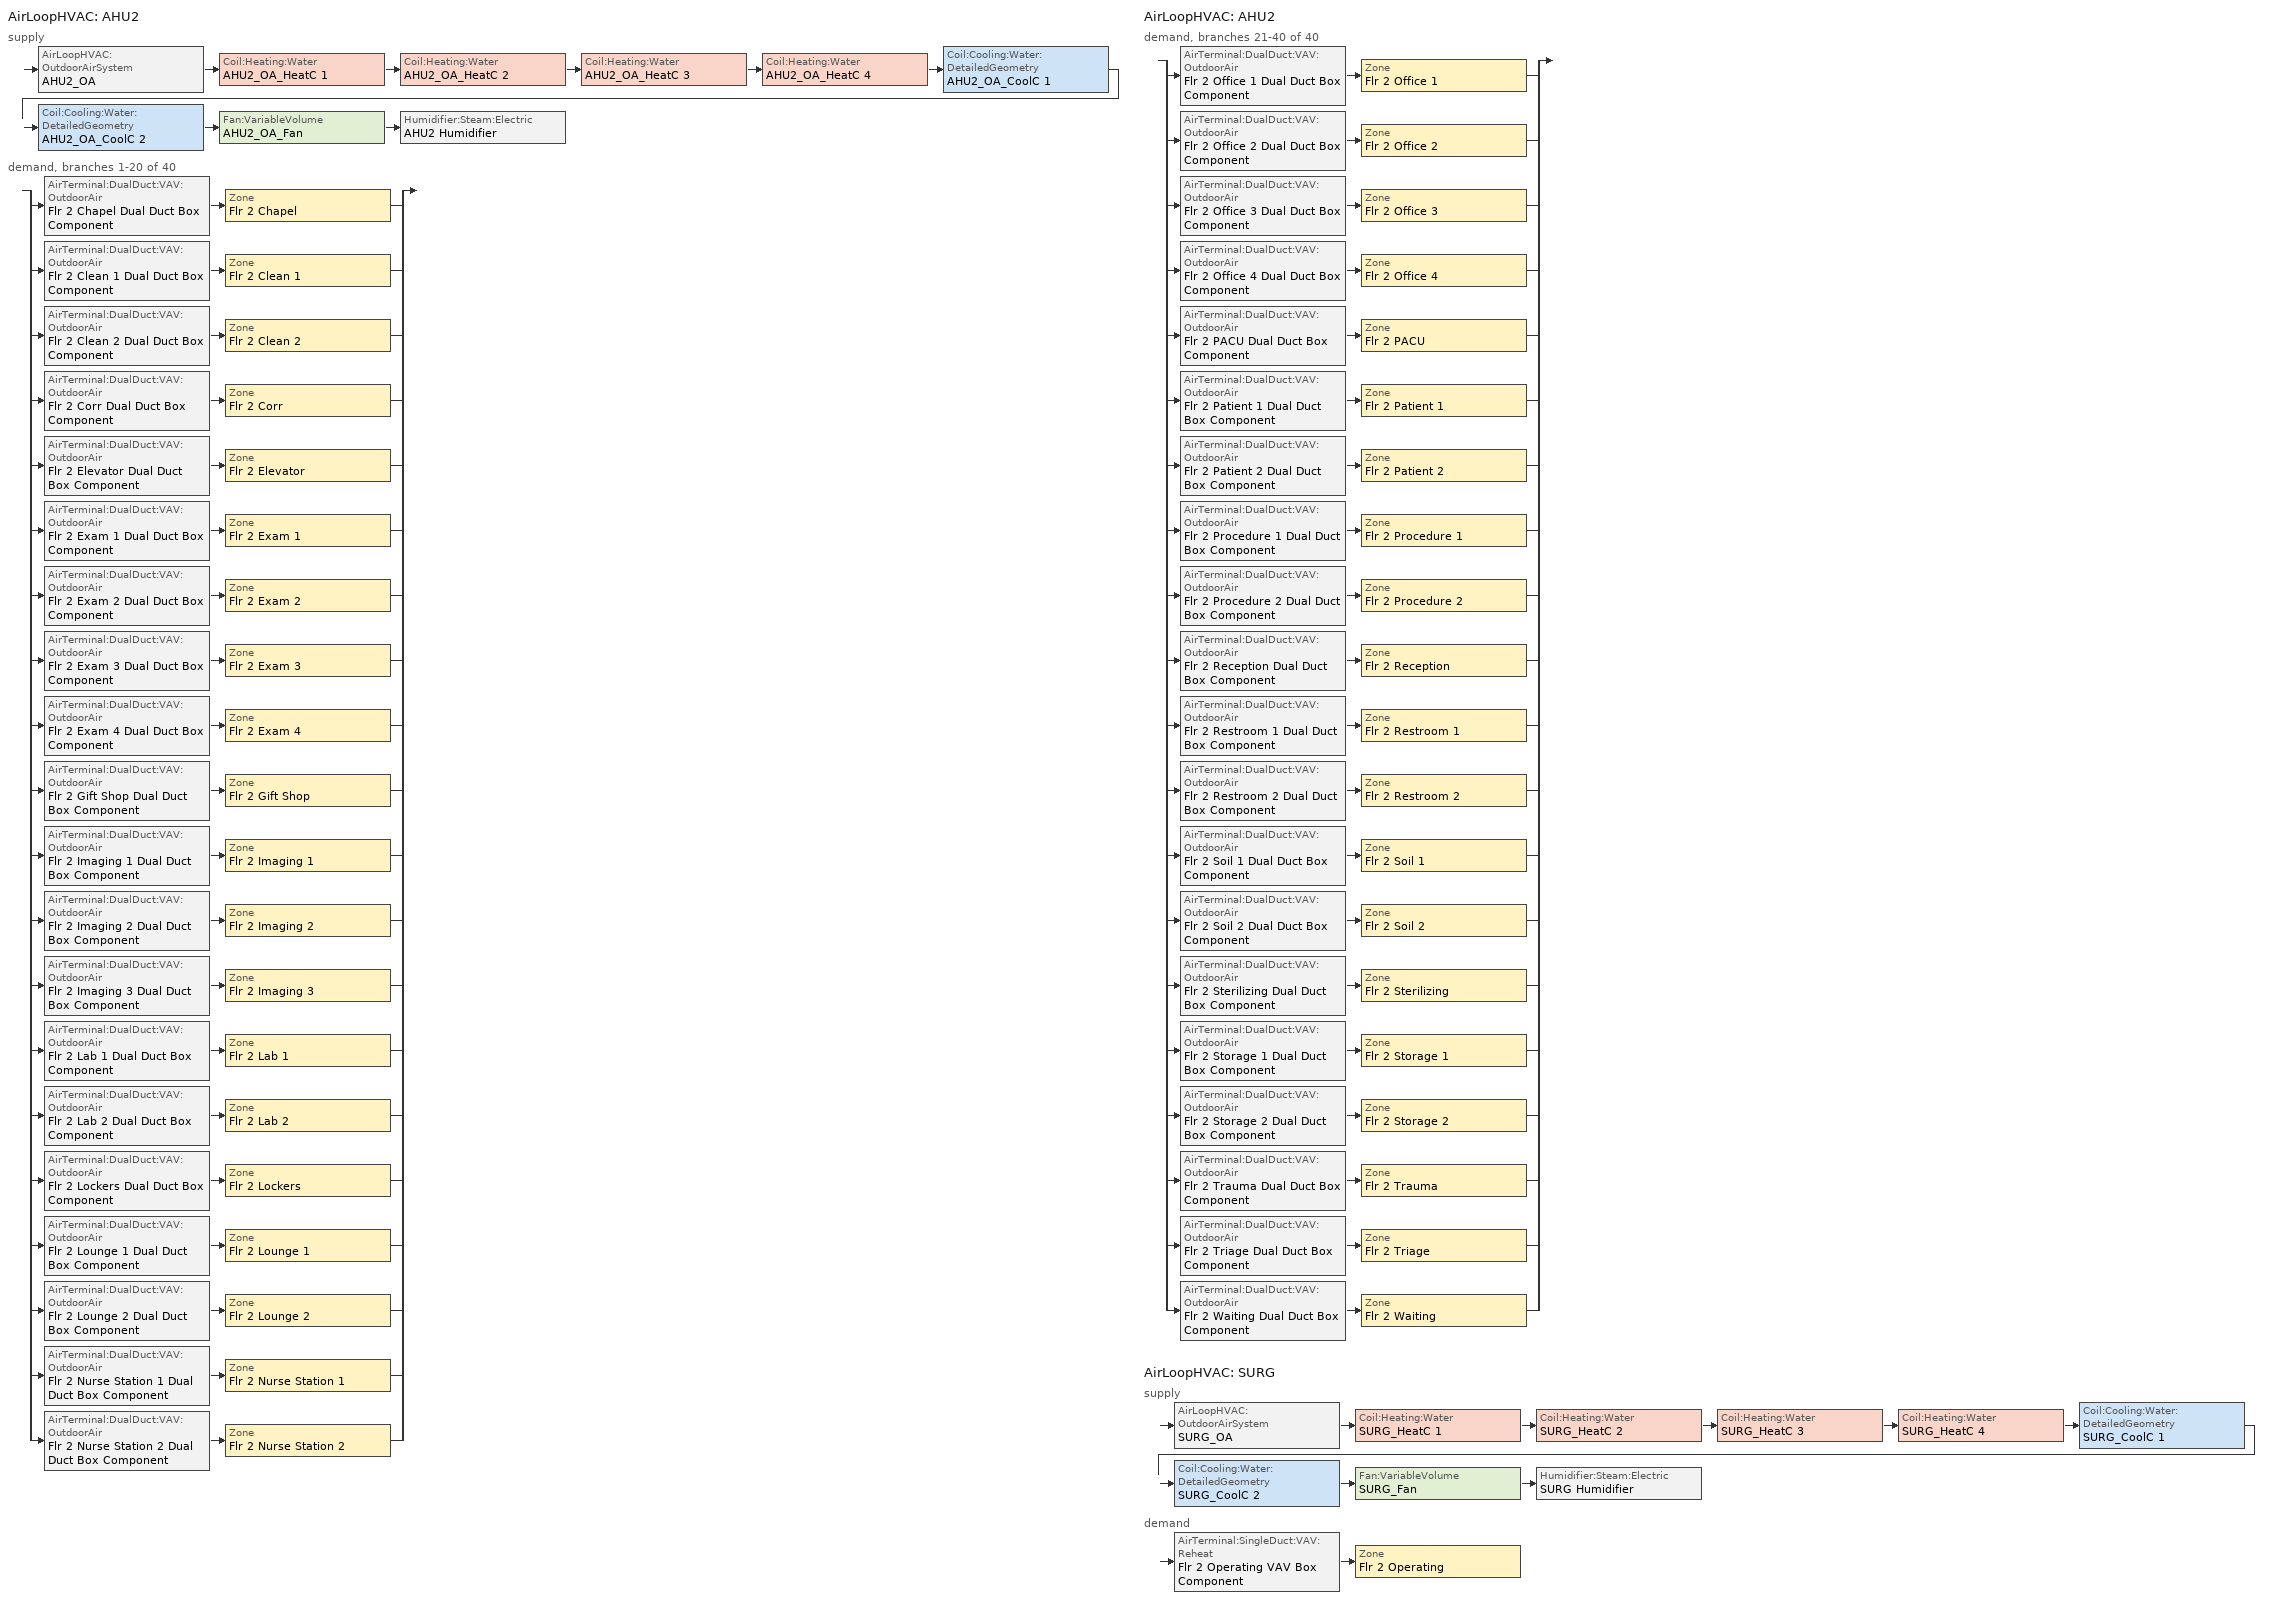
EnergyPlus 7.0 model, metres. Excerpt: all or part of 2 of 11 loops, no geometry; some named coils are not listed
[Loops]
AirLoopHVAC 'AHU2'
 supply: AirLoopHVAC:OutdoorAirSystem 'AHU2_OA' > Coil:Heating:Water 'AHU2_OA_HeatC 1' > Coil:Heating:Water 'AHU2_OA_HeatC 2' > Coil:Heating:Water 'AHU2_OA_HeatC 3' > Coil:Heating:Water 'AHU2_OA_HeatC 4' > Coil:Cooling:Water:DetailedGeometry 'AHU2_OA_CoolC 1' > Coil:Cooling:Water:DetailedGeometry 'AHU2_OA_CoolC 2' > Fan:VariableVolume 'AHU2_OA_Fan' > Humidifier:Steam:Electric 'AHU2 Humidifier'
 demand, branches 1-20 of 40: split
  | AirTerminal:DualDuct:VAV:OutdoorAir 'Flr 2 Chapel Dual Duct Box Component' > Zone 'Flr 2 Chapel'
  | AirTerminal:DualDuct:VAV:OutdoorAir 'Flr 2 Clean 1 Dual Duct Box Component' > Zone 'Flr 2 Clean 1'
  | AirTerminal:DualDuct:VAV:OutdoorAir 'Flr 2 Clean 2 Dual Duct Box Component' > Zone 'Flr 2 Clean 2'
  | AirTerminal:DualDuct:VAV:OutdoorAir 'Flr 2 Corr Dual Duct Box Component' > Zone 'Flr 2 Corr'
  | AirTerminal:DualDuct:VAV:OutdoorAir 'Flr 2 Elevator Dual Duct Box Component' > Zone 'Flr 2 Elevator'
  | AirTerminal:DualDuct:VAV:OutdoorAir 'Flr 2 Exam 1 Dual Duct Box Component' > Zone 'Flr 2 Exam 1'
  | AirTerminal:DualDuct:VAV:OutdoorAir 'Flr 2 Exam 2 Dual Duct Box Component' > Zone 'Flr 2 Exam 2'
  | AirTerminal:DualDuct:VAV:OutdoorAir 'Flr 2 Exam 3 Dual Duct Box Component' > Zone 'Flr 2 Exam 3'
  | AirTerminal:DualDuct:VAV:OutdoorAir 'Flr 2 Exam 4 Dual Duct Box Component' > Zone 'Flr 2 Exam 4'
  | AirTerminal:DualDuct:VAV:OutdoorAir 'Flr 2 Gift Shop Dual Duct Box Component' > Zone 'Flr 2 Gift Shop'
  | AirTerminal:DualDuct:VAV:OutdoorAir 'Flr 2 Imaging 1 Dual Duct Box Component' > Zone 'Flr 2 Imaging 1'
  | AirTerminal:DualDuct:VAV:OutdoorAir 'Flr 2 Imaging 2 Dual Duct Box Component' > Zone 'Flr 2 Imaging 2'
  | AirTerminal:DualDuct:VAV:OutdoorAir 'Flr 2 Imaging 3 Dual Duct Box Component' > Zone 'Flr 2 Imaging 3'
  | AirTerminal:DualDuct:VAV:OutdoorAir 'Flr 2 Lab 1 Dual Duct Box Component' > Zone 'Flr 2 Lab 1'
  | AirTerminal:DualDuct:VAV:OutdoorAir 'Flr 2 Lab 2 Dual Duct Box Component' > Zone 'Flr 2 Lab 2'
  | AirTerminal:DualDuct:VAV:OutdoorAir 'Flr 2 Lockers Dual Duct Box Component' > Zone 'Flr 2 Lockers'
  | AirTerminal:DualDuct:VAV:OutdoorAir 'Flr 2 Lounge 1 Dual Duct Box Component' > Zone 'Flr 2 Lounge 1'
  | AirTerminal:DualDuct:VAV:OutdoorAir 'Flr 2 Lounge 2 Dual Duct Box Component' > Zone 'Flr 2 Lounge 2'
  | AirTerminal:DualDuct:VAV:OutdoorAir 'Flr 2 Nurse Station 1 Dual Duct Box Component' > Zone 'Flr 2 Nurse Station 1'
  | AirTerminal:DualDuct:VAV:OutdoorAir 'Flr 2 Nurse Station 2 Dual Duct Box Component' > Zone 'Flr 2 Nurse Station 2'
AirLoopHVAC 'AHU2'
 demand, branches 21-40 of 40: split
  | AirTerminal:DualDuct:VAV:OutdoorAir 'Flr 2 Office 1 Dual Duct Box Component' > Zone 'Flr 2 Office 1'
  | AirTerminal:DualDuct:VAV:OutdoorAir 'Flr 2 Office 2 Dual Duct Box Component' > Zone 'Flr 2 Office 2'
  | AirTerminal:DualDuct:VAV:OutdoorAir 'Flr 2 Office 3 Dual Duct Box Component' > Zone 'Flr 2 Office 3'
  | AirTerminal:DualDuct:VAV:OutdoorAir 'Flr 2 Office 4 Dual Duct Box Component' > Zone 'Flr 2 Office 4'
  | AirTerminal:DualDuct:VAV:OutdoorAir 'Flr 2 PACU Dual Duct Box Component' > Zone 'Flr 2 PACU'
  | AirTerminal:DualDuct:VAV:OutdoorAir 'Flr 2 Patient 1 Dual Duct Box Component' > Zone 'Flr 2 Patient 1'
  | AirTerminal:DualDuct:VAV:OutdoorAir 'Flr 2 Patient 2 Dual Duct Box Component' > Zone 'Flr 2 Patient 2'
  | AirTerminal:DualDuct:VAV:OutdoorAir 'Flr 2 Procedure 1 Dual Duct Box Component' > Zone 'Flr 2 Procedure 1'
  | AirTerminal:DualDuct:VAV:OutdoorAir 'Flr 2 Procedure 2 Dual Duct Box Component' > Zone 'Flr 2 Procedure 2'
  | AirTerminal:DualDuct:VAV:OutdoorAir 'Flr 2 Reception Dual Duct Box Component' > Zone 'Flr 2 Reception'
  | AirTerminal:DualDuct:VAV:OutdoorAir 'Flr 2 Restroom 1 Dual Duct Box Component' > Zone 'Flr 2 Restroom 1'
  | AirTerminal:DualDuct:VAV:OutdoorAir 'Flr 2 Restroom 2 Dual Duct Box Component' > Zone 'Flr 2 Restroom 2'
  | AirTerminal:DualDuct:VAV:OutdoorAir 'Flr 2 Soil 1 Dual Duct Box Component' > Zone 'Flr 2 Soil 1'
  | AirTerminal:DualDuct:VAV:OutdoorAir 'Flr 2 Soil 2 Dual Duct Box Component' > Zone 'Flr 2 Soil 2'
  | AirTerminal:DualDuct:VAV:OutdoorAir 'Flr 2 Sterilizing Dual Duct Box Component' > Zone 'Flr 2 Sterilizing'
  | AirTerminal:DualDuct:VAV:OutdoorAir 'Flr 2 Storage 1 Dual Duct Box Component' > Zone 'Flr 2 Storage 1'
  | AirTerminal:DualDuct:VAV:OutdoorAir 'Flr 2 Storage 2 Dual Duct Box Component' > Zone 'Flr 2 Storage 2'
  | AirTerminal:DualDuct:VAV:OutdoorAir 'Flr 2 Trauma Dual Duct Box Component' > Zone 'Flr 2 Trauma'
  | AirTerminal:DualDuct:VAV:OutdoorAir 'Flr 2 Triage Dual Duct Box Component' > Zone 'Flr 2 Triage'
  | AirTerminal:DualDuct:VAV:OutdoorAir 'Flr 2 Waiting Dual Duct Box Component' > Zone 'Flr 2 Waiting'
AirLoopHVAC 'SURG'
 supply: AirLoopHVAC:OutdoorAirSystem 'SURG_OA' > Coil:Heating:Water 'SURG_HeatC 1' > Coil:Heating:Water 'SURG_HeatC 2' > Coil:Heating:Water 'SURG_HeatC 3' > Coil:Heating:Water 'SURG_HeatC 4' > Coil:Cooling:Water:DetailedGeometry 'SURG_CoolC 1' > Coil:Cooling:Water:DetailedGeometry 'SURG_CoolC 2' > Fan:VariableVolume 'SURG_Fan' > Humidifier:Steam:Electric 'SURG Humidifier'
 demand: AirTerminal:SingleDuct:VAV:Reheat 'Flr 2 Operating VAV Box Component' > Zone 'Flr 2 Operating'
[Sizing:Zone] Zone Cooling Design Supply Air Temperature {C}=14; Zone Heating Design Supply Air Temperature {C}=40; Zone Cooling Design Supply Air Humidity Ratio {kg-H20/kg-air}=0.0085; Zone Heating Design Supply Air Humidity Ratio {kg-H20/kg-air}=0.008; Cooling Minimum Air Flow Fraction=0; Heating Design Air Flow Method {Flow/Zone | DesignDay}=DesignDay; Heating Design Air Flow Rate=0; Design Zone Air Distribution Effectiveness in Cooling Mode=1; Design Zone Air Distribution Effectiveness in Heating Mode=1
Name | Design Specification Outdoor Air Object | Cooling Design Air Flow Method {Flow/Zone | DesignDay | DesignDayWithLimit} | Cooling Minimum Air Flow
Flr 2 Chapel | Flr 2 Chapel OA Design Spec | DesignDay
Flr 2 Clean 1 | Flr 2 Clean 1 OA Design Spec | DesignDayWithLimit | 0.132591
Flr 2 Clean 2 | Flr 2 Clean 2 OA Design Spec | DesignDayWithLimit | 0.0878452
Flr 2 Corr | Flr 2 Corr OA Design Spec | DesignDayWithLimit | 0.670795
Flr 2 Elevator | Flr 2 Elevator OA Design Spec | DesignDay
Flr 2 Exam 1 | Flr 2 Exam 1 OA Design Spec | DesignDayWithLimit | 1.81369
Flr 2 Exam 2 | Flr 2 Exam 2 OA Design Spec | DesignDayWithLimit | 0.582973
Flr 2 Exam 3 | Flr 2 Exam 3 OA Design Spec | DesignDayWithLimit | 1.74892
Flr 2 Exam 4 | Flr 2 Exam 4 OA Design Spec | DesignDayWithLimit | 1.72733
Flr 2 Gift Shop | Flr 2 Gift Shop OA Design Spec | DesignDay
Flr 2 Imaging 1 | Flr 2 Imaging 1 OA Design Spec | DesignDayWithLimit | 0.997532
Flr 2 Imaging 2 | Flr 2 Imaging 2 OA Design Spec | DesignDayWithLimit | 1.46823
Flr 2 Imaging 3 | Flr 2 Imaging 3 OA Design Spec | DesignDayWithLimit | 1.72733
Flr 2 Lab 1 | Flr 2 Lab 1 OA Design Spec | DesignDayWithLimit | 0.984577
Flr 2 Lab 2 | Flr 2 Lab 2 OA Design Spec | DesignDayWithLimit | 1.46823
Flr 2 Lockers | Flr 2 Lockers OA Design Spec | DesignDayWithLimit | 0.412954
Flr 2 Lounge 1 | Flr 2 Lounge 1 OA Design Spec | DesignDay
Flr 2 Lounge 2 | Flr 2 Lounge 2 OA Design Spec | DesignDay
Flr 2 Nurse Station 1 | Flr 2 Nurse Station 1 OA Design Spec | DesignDay
Flr 2 Nurse Station 2 | Flr 2 Nurse Station 2 OA Design Spec | DesignDay
Flr 2 Office 1 | Flr 2 Office 1 OA Design Spec | DesignDay
Flr 2 Office 2 | Flr 2 Office 2 OA Design Spec | DesignDay
Flr 2 Office 3 | Flr 2 Office 3 OA Design Spec | DesignDay
Flr 2 Office 4 | Flr 2 Office 4 OA Design Spec | DesignDay
Flr 2 Operating | Flr 2 Operating OA Design Spec | DesignDayWithLimit | 30.3242
Flr 2 PACU | Flr 2 PACU OA Design Spec | DesignDayWithLimit | 1.27426
Flr 2 Patient 1 | Flr 2 Patient 1 OA Design Spec | DesignDayWithLimit | 0.536132
Flr 2 Patient 2 | Flr 2 Patient 2 OA Design Spec | DesignDayWithLimit | 0.441428
Flr 2 Procedure 1 | Flr 2 Procedure 1 OA Design Spec | DesignDayWithLimit | 2.37862
Flr 2 Procedure 2 | Flr 2 Procedure 2 OA Design Spec | DesignDayWithLimit | 1.2837
Flr 2 Reception | Flr 2 Reception OA Design Spec | DesignDay
Flr 2 Restroom 1 | Flr 2 Restroom 1 OA Design Spec | DesignDayWithLimit | 0.427899
Flr 2 Restroom 2 | Flr 2 Restroom 2 OA Design Spec | DesignDayWithLimit | 0.601733
Flr 2 Soil 1 | Flr 2 Soil 1 OA Design Spec | DesignDayWithLimit | 0.360542
Flr 2 Soil 2 | Flr 2 Soil 2 OA Design Spec | DesignDayWithLimit | 0.238868
Flr 2 Sterilizing | Flr 2 Sterilizing OA Design Spec | DesignDayWithLimit | 0.992726
Flr 2 Storage 1 | Flr 2 Storage 1 OA Design Spec | DesignDay
Flr 2 Storage 2 | Flr 2 Storage 2 OA Design Spec | DesignDay
Flr 2 Trauma | Flr 2 Trauma OA Design Spec | DesignDayWithLimit | 4.22865
Flr 2 Triage | Flr 2 Triage OA Design Spec | DesignDayWithLimit | 0.688257
Flr 2 Waiting | Flr 2 Waiting OA Design Spec | DesignDay
[DesignSpecification:OutdoorAir] Outdoor Air Flow Air Changes per Hour {1/hr}=0
Name | Outdoor Air Method | Outdoor Air Flow Per Person {m3/s-person} | Outdoor Air Flow Per Zone Floor Area {m3/s-m2} | Outdoor Air Flow Per Zone {m3/s} | Outdoor Air Flow per Person {m3/s-person} | Outdoor Air Flow per Zone Floor Area {m3/s-m2} | Outdoor Air Flow per Zone {m3/s} | Outdoor Air Flow Rate Fraction Schedule
Flr 2 Chapel OA Design Spec; Flr 2 Clean 1 OA Design Spec; Flr 2 Clean 2 OA Design Spec; Flr 2 Elevator OA Design Spec; Flr 2 Exam 1 OA Design Spec; Flr 2 Exam 2 OA Design Spec; Flr 2 Exam 3 OA Design Spec; Flr 2 Exam 4 OA Design Spec; Flr 2 Gift Shop OA Design Spec; Flr 2 Imaging 1 OA Design Spec; Flr 2 Imaging 2 OA Design Spec; Flr 2 Imaging 3 OA Design Spec; Flr 2 Lab 1 OA Design Spec; Flr 2 Lab 2 OA Design Spec; Flr 2 Lounge 1 OA Design Spec; Flr 2 Lounge 2 OA Design Spec; Flr 2 Nurse Station 1 OA Design Spec; Flr 2 Nurse Station 2 OA Design Spec; Flr 2 Office 1 OA Design Spec; Flr 2 Office 2 OA Design Spec; Flr 2 Office 3 OA Design Spec; Flr 2 Office 4 OA Design Spec; Flr 2 Reception OA Design Spec; Flr 2 Soil 1 OA Design Spec; Flr 2 Soil 2 OA Design Spec; Flr 2 Waiting OA Design Spec | Sum | 0.00236 | 0.000305 | 0
Flr 2 Chapel Dual Duct Box OA Design Spec; Flr 2 Clean 1 Dual Duct Box OA Design Spec; Flr 2 Clean 2 Dual Duct Box OA Design Spec; Flr 2 Elevator Dual Duct Box OA Design Spec; Flr 2 Exam 1 Dual Duct Box OA Design Spec; Flr 2 Exam 2 Dual Duct Box OA Design Spec; Flr 2 Exam 3 Dual Duct Box OA Design Spec; Flr 2 Exam 4 Dual Duct Box OA Design Spec; Flr 2 Gift Shop Dual Duct Box OA Design Spec; Flr 2 Imaging 1 Dual Duct Box OA Design Spec; Flr 2 Imaging 2 Dual Duct Box OA Design Spec; Flr 2 Imaging 3 Dual Duct Box OA Design Spec; Flr 2 Lab 1 Dual Duct Box OA Design Spec; Flr 2 Lab 2 Dual Duct Box OA Design Spec; Flr 2 Lounge 1 Dual Duct Box OA Design Spec; Flr 2 Lounge 2 Dual Duct Box OA Design Spec; Flr 2 Nurse Station 1 Dual Duct Box OA Design Spec; Flr 2 Nurse Station 2 Dual Duct Box OA Design Spec; Flr 2 Office 1 Dual Duct Box OA Design Spec; Flr 2 Office 2 Dual Duct Box OA Design Spec; Flr 2 Office 3 Dual Duct Box OA Design Spec; Flr 2 Office 4 Dual Duct Box OA Design Spec; Flr 2 Reception Dual Duct Box OA Design Spec; Flr 2 Soil 1 Dual Duct Box OA Design Spec; Flr 2 Soil 2 Dual Duct Box OA Design Spec; Flr 2 Waiting Dual Duct Box OA Design Spec | Sum |  |  |  | 0.00236 | 0.000305 | 0 | MinOA_Sched
Flr 2 Corr OA Design Spec | Flow/Zone | 0 | 0 | 0.147344
Flr 2 Corr Dual Duct Box OA Design Spec | Flow/Zone |  |  |  | 0 | 0 | 0.147344 | MinOA_Sched
Flr 2 Lockers OA Design Spec | Flow/Zone | 0 | 0 | 0.17698
Flr 2 Lockers Dual Duct Box OA Design Spec | Flow/Zone |  |  |  | 0 | 0 | 0.17698 | MinOA_Sched
Flr 2 Operating OA Design Spec | Flow/Zone | 0 | 0 | 5.45836
Flr 2 PACU OA Design Spec | Flow/Zone | 0 | 0 | 0.573416
Flr 2 PACU Dual Duct Box OA Design Spec | Flow/Zone |  |  |  | 0 | 0 | 0.573416 | MinOA_Sched
Flr 2 Patient 1 OA Design Spec | Flow/Zone | 0 | 0 | 0.482519
Flr 2 Patient 1 Dual Duct Box OA Design Spec | Flow/Zone |  |  |  | 0 | 0 | 0.482519 | MinOA_Sched
Flr 2 Patient 2 OA Design Spec | Flow/Zone | 0 | 0 | 0.397285
Flr 2 Patient 2 Dual Duct Box OA Design Spec | Flow/Zone |  |  |  | 0 | 0 | 0.397285 | MinOA_Sched
Flr 2 Procedure 1 OA Design Spec | Flow/Zone | 0 | 0 | 0.535188
Flr 2 Procedure 1 Dual Duct Box OA Design Spec | Flow/Zone |  |  |  | 0 | 0 | 0.535188 | MinOA_Sched
Flr 2 Procedure 2 OA Design Spec | Flow/Zone | 0 | 0 | 0.288832
Flr 2 Procedure 2 Dual Duct Box OA Design Spec | Flow/Zone |  |  |  | 0 | 0 | 0.288832 | MinOA_Sched
Flr 2 Restroom 1 OA Design Spec | Flow/Zone | 0 | 0 | 0.0755116
Flr 2 Restroom 1 Dual Duct Box OA Design Spec | Flow/Zone |  |  |  | 0 | 0 | 0.0755116 | MinOA_Sched
Flr 2 Restroom 2 OA Design Spec | Flow/Zone | 0 | 0 | 0.106188
Flr 2 Restroom 2 Dual Duct Box OA Design Spec | Flow/Zone |  |  |  | 0 | 0 | 0.106188 | MinOA_Sched
Flr 2 Sterilizing OA Design Spec | Flow/Zone | 0 | 0 | 0.0770724
Flr 2 Sterilizing Dual Duct Box OA Design Spec | Flow/Zone |  |  |  | 0 | 0 | 0.0770724 | MinOA_Sched
Flr 2 Storage 1 OA Design Spec | Flow/Zone | 0 | 0 | 0.0850063
Flr 2 Storage 1 Dual Duct Box OA Design Spec | Flow/Zone |  |  |  | 0 | 0 | 0.0850063 | MinOA_Sched
Flr 2 Storage 2 OA Design Spec | Flow/Zone | 0 | 0 | 0.0362693
Flr 2 Storage 2 Dual Duct Box OA Design Spec | Flow/Zone |  |  |  | 0 | 0 | 0.0362693 | MinOA_Sched
Flr 2 Trauma OA Design Spec | Flow/Zone | 0 | 0 | 0.951446
Flr 2 Trauma Dual Duct Box OA Design Spec | Flow/Zone |  |  |  | 0 | 0 | 0.951446 | MinOA_Sched
Flr 2 Triage OA Design Spec | Flow/Zone | 0 | 0 | 0.123886
Flr 2 Triage Dual Duct Box OA Design Spec | Flow/Zone |  |  |  | 0 | 0 | 0.123886 | MinOA_Sched
[ZoneControl:Thermostat] Control Type Schedule=Dual Zone Control Type Sched
Name | Zone | Control 1
Flr 2 Chapel Thermostat | Flr 2 Chapel | Flr 2 Chapel DualSPSched
Flr 2 Clean 1 Thermostat | Flr 2 Clean 1 | Flr 2 Clean 1 DualSPSched
Flr 2 Clean 2 Thermostat | Flr 2 Clean 2 | Flr 2 Clean 2 DualSPSched
Flr 2 Corr Thermostat | Flr 2 Corr | Flr 2 Corr DualSPSched
Flr 2 Elevator Thermostat | Flr 2 Elevator | Flr 2 Elevator DualSPSched
Flr 2 Exam 1 Thermostat | Flr 2 Exam 1 | Flr 2 Exam 1 DualSPSched
Flr 2 Exam 2 Thermostat | Flr 2 Exam 2 | Flr 2 Exam 2 DualSPSched
Flr 2 Exam 3 Thermostat | Flr 2 Exam 3 | Flr 2 Exam 3 DualSPSched
Flr 2 Exam 4 Thermostat | Flr 2 Exam 4 | Flr 2 Exam 4 DualSPSched
Flr 2 Gift Shop Thermostat | Flr 2 Gift Shop | Flr 2 Gift Shop DualSPSched
Flr 2 Imaging 1 Thermostat | Flr 2 Imaging 1 | Flr 2 Imaging 1 DualSPSched
Flr 2 Imaging 2 Thermostat | Flr 2 Imaging 2 | Flr 2 Imaging 2 DualSPSched
Flr 2 Imaging 3 Thermostat | Flr 2 Imaging 3 | Flr 2 Imaging 3 DualSPSched
Flr 2 Lab 1 Thermostat | Flr 2 Lab 1 | Flr 2 Lab 1 DualSPSched
Flr 2 Lab 2 Thermostat | Flr 2 Lab 2 | Flr 2 Lab 2 DualSPSched
Flr 2 Lockers Thermostat | Flr 2 Lockers | Flr 2 Lockers DualSPSched
Flr 2 Lounge 1 Thermostat | Flr 2 Lounge 1 | Flr 2 Lounge 1 DualSPSched
Flr 2 Lounge 2 Thermostat | Flr 2 Lounge 2 | Flr 2 Lounge 2 DualSPSched
Flr 2 Nurse Station 1 Thermostat | Flr 2 Nurse Station 1 | Flr 2 Nurse Station 1 DualSPSched
Flr 2 Nurse Station 2 Thermostat | Flr 2 Nurse Station 2 | Flr 2 Nurse Station 2 DualSPSched
Flr 2 Office 1 Thermostat | Flr 2 Office 1 | Flr 2 Office 1 DualSPSched
Flr 2 Office 2 Thermostat | Flr 2 Office 2 | Flr 2 Office 2 DualSPSched
Flr 2 Office 3 Thermostat | Flr 2 Office 3 | Flr 2 Office 3 DualSPSched
Flr 2 Office 4 Thermostat | Flr 2 Office 4 | Flr 2 Office 4 DualSPSched
Flr 2 Operating Thermostat | Flr 2 Operating | Flr 2 Operating DualSPSched
Flr 2 PACU Thermostat | Flr 2 PACU | Flr 2 PACU DualSPSched
Flr 2 Patient 1 Thermostat | Flr 2 Patient 1 | Flr 2 Patient 1 DualSPSched
Flr 2 Patient 2 Thermostat | Flr 2 Patient 2 | Flr 2 Patient 2 DualSPSched
Flr 2 Procedure 1 Thermostat | Flr 2 Procedure 1 | Flr 2 Procedure 1 DualSPSched
Flr 2 Procedure 2 Thermostat | Flr 2 Procedure 2 | Flr 2 Procedure 2 DualSPSched
Flr 2 Reception Thermostat | Flr 2 Reception | Flr 2 Reception DualSPSched
Flr 2 Restroom 1 Thermostat | Flr 2 Restroom 1 | Flr 2 Restroom 1 DualSPSched
Flr 2 Restroom 2 Thermostat | Flr 2 Restroom 2 | Flr 2 Restroom 2 DualSPSched
Flr 2 Soil 1 Thermostat | Flr 2 Soil 1 | Flr 2 Soil 1 DualSPSched
Flr 2 Soil 2 Thermostat | Flr 2 Soil 2 | Flr 2 Soil 2 DualSPSched
Flr 2 Sterilizing Thermostat | Flr 2 Sterilizing | Flr 2 Sterilizing DualSPSched
Flr 2 Storage 1 Thermostat | Flr 2 Storage 1 | Flr 2 Storage 1 DualSPSched
Flr 2 Storage 2 Thermostat | Flr 2 Storage 2 | Flr 2 Storage 2 DualSPSched
Flr 2 Trauma Thermostat | Flr 2 Trauma | Flr 2 Trauma DualSPSched
Flr 2 Triage Thermostat | Flr 2 Triage | Flr 2 Triage DualSPSched
Flr 2 Waiting Thermostat | Flr 2 Waiting | Flr 2 Waiting DualSPSched
[ThermostatSetpoint:DualSetpoint]
Name | Heating Setpoint Temperature Schedule | Cooling Setpoint Temperature Schedule
Flr 2 Chapel DualSPSched; Flr 2 Exam 1 DualSPSched; Flr 2 Exam 2 DualSPSched; Flr 2 Exam 3 DualSPSched; Flr 2 Exam 4 DualSPSched; Flr 2 Gift Shop DualSPSched; Flr 2 Office 1 DualSPSched; Flr 2 Office 2 DualSPSched; Flr 2 Office 3 DualSPSched; Flr 2 Office 4 DualSPSched; Flr 2 Procedure 1 DualSPSched; Flr 2 Procedure 2 DualSPSched; Flr 2 Storage 1 DualSPSched; Flr 2 Storage 2 DualSPSched | Heating_Tstat_Office | Cooling_Tstat_Office
Flr 2 Clean 1 DualSPSched; Flr 2 Clean 2 DualSPSched; Flr 2 Corr DualSPSched; Flr 2 Elevator DualSPSched; Flr 2 Imaging 1 DualSPSched; Flr 2 Imaging 2 DualSPSched; Flr 2 Imaging 3 DualSPSched; Flr 2 Lab 1 DualSPSched; Flr 2 Lab 2 DualSPSched; Flr 2 Lockers DualSPSched; Flr 2 Lounge 1 DualSPSched; Flr 2 Lounge 2 DualSPSched; Flr 2 Nurse Station 1 DualSPSched; Flr 2 Nurse Station 2 DualSPSched; Flr 2 PACU DualSPSched; Flr 2 Patient 1 DualSPSched; Flr 2 Patient 2 DualSPSched; Flr 2 Reception DualSPSched; Flr 2 Restroom 1 DualSPSched; Flr 2 Restroom 2 DualSPSched; Flr 2 Soil 1 DualSPSched; Flr 2 Soil 2 DualSPSched; Flr 2 Sterilizing DualSPSched; Flr 2 Trauma DualSPSched; Flr 2 Triage DualSPSched; Flr 2 Waiting DualSPSched | Heating_Tstat_24_7 | Cooling_Tstat_24_7
Flr 2 Operating DualSPSched | Heating_Tstat_OR | Cooling_Tstat_OR
[Zone equipment]
Flr 2 Chapel: Flr 2 Chapel Dual Duct Box Component, Flr 2 Chapel Heat Pump
Flr 2 Clean 1: Flr 2 Clean 1 Dual Duct Box Component, Flr 2 Clean 1 Heat Pump
Flr 2 Clean 2: Flr 2 Clean 2 Dual Duct Box Component, Flr 2 Clean 2 Heat Pump
Flr 2 Corr: Flr 2 Corr Dual Duct Box Component, Flr 2 Corr Heat Pump
Flr 2 Elevator: Flr 2 Elevator Dual Duct Box Component, Flr 2 Elevator Heat Pump
Flr 2 Exam 1: Flr 2 Exam 1 Dual Duct Box Component, Flr 2 Exam 1 Heat Pump
Flr 2 Exam 2: Flr 2 Exam 2 Dual Duct Box Component, Flr 2 Exam 2 Heat Pump
Flr 2 Exam 3: Flr 2 Exam 3 Dual Duct Box Component, Flr 2 Exam 3 Heat Pump
Flr 2 Exam 4: Flr 2 Exam 4 Dual Duct Box Component, Flr 2 Exam 4 Heat Pump
Flr 2 Gift Shop: Flr 2 Gift Shop Dual Duct Box Component, Flr 2 Gift Shop Heat Pump
Flr 2 Imaging 1: Flr 2 Imaging 1 Dual Duct Box Component, Flr 2 Imaging 1 Heat Pump
Flr 2 Imaging 2: Flr 2 Imaging 2 Dual Duct Box Component, Flr 2 Imaging 2 Heat Pump
Flr 2 Imaging 3: Flr 2 Imaging 3 Dual Duct Box Component, Flr 2 Imaging 3 Heat Pump
Flr 2 Lab 1: Flr 2 Lab 1 Dual Duct Box Component, Flr 2 Lab 1 Heat Pump
Flr 2 Lab 2: Flr 2 Lab 2 Dual Duct Box Component, Flr 2 Lab 2 Heat Pump
Flr 2 Lockers: Flr 2 Lockers Dual Duct Box Component, Flr 2 Lockers Heat Pump, Flr 2 Lockers Exhaust Fan 1
Flr 2 Lounge 1: Flr 2 Lounge 1 Dual Duct Box Component, Flr 2 Lounge 1 Heat Pump
Flr 2 Lounge 2: Flr 2 Lounge 2 Dual Duct Box Component, Flr 2 Lounge 2 Heat Pump
Flr 2 Nurse Station 1: Flr 2 Nurse Station 1 Dual Duct Box Component, Flr 2 Nurse Station 1 Heat Pump
Flr 2 Nurse Station 2: Flr 2 Nurse Station 2 Dual Duct Box Component, Flr 2 Nurse Station 2 Heat Pump
Flr 2 Office 1: Flr 2 Office 1 Dual Duct Box Component, Flr 2 Office 1 Heat Pump
Flr 2 Office 2: Flr 2 Office 2 Dual Duct Box Component, Flr 2 Office 2 Heat Pump
Flr 2 Office 3: Flr 2 Office 3 Dual Duct Box Component, Flr 2 Office 3 Heat Pump
Flr 2 Office 4: Flr 2 Office 4 Dual Duct Box Component, Flr 2 Office 4 Heat Pump
Flr 2 Operating: Flr 2 Operating VAV Box Component
Flr 2 PACU: Flr 2 PACU Dual Duct Box Component, Flr 2 PACU Heat Pump
Flr 2 Patient 1: Flr 2 Patient 1 Dual Duct Box Component, Flr 2 Patient 1 Heat Pump
Flr 2 Patient 2: Flr 2 Patient 2 Dual Duct Box Component, Flr 2 Patient 2 Heat Pump
Flr 2 Procedure 1: Flr 2 Procedure 1 Dual Duct Box Component, Flr 2 Procedure 1 Heat Pump
Flr 2 Procedure 2: Flr 2 Procedure 2 Dual Duct Box Component, Flr 2 Procedure 2 Heat Pump
Flr 2 Reception: Flr 2 Reception Dual Duct Box Component, Flr 2 Reception Heat Pump
Flr 2 Restroom 1: Flr 2 Restroom 1 Dual Duct Box Component, Flr 2 Restroom 1 Heat Pump, Flr 2 Restroom 1 Exhaust Fan 1
Flr 2 Restroom 2: Flr 2 Restroom 2 Dual Duct Box Component, Flr 2 Restroom 2 Heat Pump, Flr 2 Restroom 2 Exhaust Fan 1
Flr 2 Soil 1: Flr 2 Soil 1 Dual Duct Box Component, Flr 2 Soil 1 Heat Pump, Flr 2 Soil 1 Exhaust Fan 1
Flr 2 Soil 2: Flr 2 Soil 2 Dual Duct Box Component, Flr 2 Soil 2 Heat Pump, Flr 2 Soil 2 Exhaust Fan 1
Flr 2 Sterilizing: Flr 2 Sterilizing Dual Duct Box Component, Flr 2 Sterilizing Heat Pump, Flr 2 Sterilizing Exhaust Fan 1
Flr 2 Storage 1: Flr 2 Storage 1 Dual Duct Box Component, Flr 2 Storage 1 Heat Pump
Flr 2 Storage 2: Flr 2 Storage 2 Dual Duct Box Component, Flr 2 Storage 2 Heat Pump
Flr 2 Trauma: Flr 2 Trauma Dual Duct Box Component, Flr 2 Trauma Heat Pump
Flr 2 Triage: Flr 2 Triage Dual Duct Box Component, Flr 2 Triage Heat Pump, Flr 2 Triage Exhaust Fan 1
Flr 2 Waiting: Flr 2 Waiting Dual Duct Box Component, Flr 2 Waiting Heat Pump
[AirTerminal:DualDuct:VAV:OutdoorAir] Availability Schedule=ALWAYS_ON; Maximum Damper Air Flow Rate {m3/s}=AUTOSIZE
Name | Design Specification Outdoor Air Object | Per Person Ventilation Rate Mode
Flr 2 Chapel Dual Duct Box Component | Flr 2 Chapel Dual Duct Box OA Design Spec | CurrentOccupancy
Flr 2 Clean 1 Dual Duct Box Component | Flr 2 Clean 1 Dual Duct Box OA Design Spec | CurrentOccupancy
Flr 2 Clean 2 Dual Duct Box Component | Flr 2 Clean 2 Dual Duct Box OA Design Spec | CurrentOccupancy
Flr 2 Corr Dual Duct Box Component | Flr 2 Corr Dual Duct Box OA Design Spec | DesignOccupancy
Flr 2 Elevator Dual Duct Box Component | Flr 2 Elevator Dual Duct Box OA Design Spec | CurrentOccupancy
Flr 2 Exam 1 Dual Duct Box Component | Flr 2 Exam 1 Dual Duct Box OA Design Spec | CurrentOccupancy
Flr 2 Exam 2 Dual Duct Box Component | Flr 2 Exam 2 Dual Duct Box OA Design Spec | CurrentOccupancy
Flr 2 Exam 3 Dual Duct Box Component | Flr 2 Exam 3 Dual Duct Box OA Design Spec | CurrentOccupancy
Flr 2 Exam 4 Dual Duct Box Component | Flr 2 Exam 4 Dual Duct Box OA Design Spec | CurrentOccupancy
Flr 2 Gift Shop Dual Duct Box Component | Flr 2 Gift Shop Dual Duct Box OA Design Spec | CurrentOccupancy
Flr 2 Imaging 1 Dual Duct Box Component | Flr 2 Imaging 1 Dual Duct Box OA Design Spec | CurrentOccupancy
Flr 2 Imaging 2 Dual Duct Box Component | Flr 2 Imaging 2 Dual Duct Box OA Design Spec | CurrentOccupancy
Flr 2 Imaging 3 Dual Duct Box Component | Flr 2 Imaging 3 Dual Duct Box OA Design Spec | CurrentOccupancy
Flr 2 Lab 1 Dual Duct Box Component | Flr 2 Lab 1 Dual Duct Box OA Design Spec | CurrentOccupancy
Flr 2 Lab 2 Dual Duct Box Component | Flr 2 Lab 2 Dual Duct Box OA Design Spec | CurrentOccupancy
Flr 2 Lockers Dual Duct Box Component | Flr 2 Lockers Dual Duct Box OA Design Spec | DesignOccupancy
Flr 2 Lounge 1 Dual Duct Box Component | Flr 2 Lounge 1 Dual Duct Box OA Design Spec | CurrentOccupancy
Flr 2 Lounge 2 Dual Duct Box Component | Flr 2 Lounge 2 Dual Duct Box OA Design Spec | CurrentOccupancy
Flr 2 Nurse Station 1 Dual Duct Box Component | Flr 2 Nurse Station 1 Dual Duct Box OA Design Spec | CurrentOccupancy
Flr 2 Nurse Station 2 Dual Duct Box Component | Flr 2 Nurse Station 2 Dual Duct Box OA Design Spec | CurrentOccupancy
Flr 2 Office 1 Dual Duct Box Component | Flr 2 Office 1 Dual Duct Box OA Design Spec | CurrentOccupancy
Flr 2 Office 2 Dual Duct Box Component | Flr 2 Office 2 Dual Duct Box OA Design Spec | CurrentOccupancy
Flr 2 Office 3 Dual Duct Box Component | Flr 2 Office 3 Dual Duct Box OA Design Spec | CurrentOccupancy
Flr 2 Office 4 Dual Duct Box Component | Flr 2 Office 4 Dual Duct Box OA Design Spec | CurrentOccupancy
Flr 2 PACU Dual Duct Box Component | Flr 2 PACU Dual Duct Box OA Design Spec | DesignOccupancy
Flr 2 Patient 1 Dual Duct Box Component | Flr 2 Patient 1 Dual Duct Box OA Design Spec | DesignOccupancy
Flr 2 Patient 2 Dual Duct Box Component | Flr 2 Patient 2 Dual Duct Box OA Design Spec | DesignOccupancy
Flr 2 Procedure 1 Dual Duct Box Component | Flr 2 Procedure 1 Dual Duct Box OA Design Spec | DesignOccupancy
Flr 2 Procedure 2 Dual Duct Box Component | Flr 2 Procedure 2 Dual Duct Box OA Design Spec | DesignOccupancy
Flr 2 Reception Dual Duct Box Component | Flr 2 Reception Dual Duct Box OA Design Spec | CurrentOccupancy
Flr 2 Restroom 1 Dual Duct Box Component | Flr 2 Restroom 1 Dual Duct Box OA Design Spec | DesignOccupancy
Flr 2 Restroom 2 Dual Duct Box Component | Flr 2 Restroom 2 Dual Duct Box OA Design Spec | DesignOccupancy
Flr 2 Soil 1 Dual Duct Box Component | Flr 2 Soil 1 Dual Duct Box OA Design Spec | CurrentOccupancy
Flr 2 Soil 2 Dual Duct Box Component | Flr 2 Soil 2 Dual Duct Box OA Design Spec | CurrentOccupancy
Flr 2 Sterilizing Dual Duct Box Component | Flr 2 Sterilizing Dual Duct Box OA Design Spec | DesignOccupancy
Flr 2 Storage 1 Dual Duct Box Component | Flr 2 Storage 1 Dual Duct Box OA Design Spec | DesignOccupancy
Flr 2 Storage 2 Dual Duct Box Component | Flr 2 Storage 2 Dual Duct Box OA Design Spec | DesignOccupancy
Flr 2 Trauma Dual Duct Box Component | Flr 2 Trauma Dual Duct Box OA Design Spec | DesignOccupancy
Flr 2 Triage Dual Duct Box Component | Flr 2 Triage Dual Duct Box OA Design Spec | DesignOccupancy
Flr 2 Waiting Dual Duct Box Component | Flr 2 Waiting Dual Duct Box OA Design Spec | CurrentOccupancy
[Fan:ZoneExhaust] Availability Schedule=Hours_of_operation; Fan Efficiency=0.5; Pressure Rise {Pa}=187
Name | Maximum Flow Rate {m3/s} [*******]
Flr 2 Lockers Exhaust Fan 1 | 0.1593
Flr 2 Restroom 1 Exhaust Fan 1 | 0.068
Flr 2 Restroom 2 Exhaust Fan 1 | 0.0956
Flr 2 Soil 1 Exhaust Fan 1 | 0.0174
Flr 2 Soil 2 Exhaust Fan 1 | 0.0116
Flr 2 Sterilizing Exhaust Fan 1 | 0.0693
Flr 2 Triage Exhaust Fan 1 | 0.1239
[AirTerminal:SingleDuct:VAV:Reheat]
Flr 2 Operating VAV Box Component: Availability Schedule=ALWAYS_ON; Maximum Air Flow Rate {m3/s}=AUTOSIZE; Zone Minimum Air Flow Input Method=Scheduled; Minimum Air Flow Fraction Schedule=VAV_BOX_SCH; Reheat Coil=Flr 2 Operating VAV Box Reheat Coil; Maximum Hot Water or Steam Flow Rate {m3/s}=AUTOSIZE; Minimum Hot Water or Steam Flow Rate {m3/s}=0; Convergence Tolerance=0.001; Damper Heating Action=Reverse; Maximum Flow per Zone Floor Area during Reheat {m3/s-m2}=AUTOCALCULATE; Maximum Flow Fraction During Reheat=AUTOCALCULATE; Maximum Reheat Air Temperature {C}=50
[Coil:Heating:Water] Availability Schedule=ALWAYS_ON; U-Factor Times Area Value {W/K}=AUTOSIZE; Maximum Water Flow Rate {m3/s}=AUTOSIZE; Coil Peformance input method=UFactorTimesAreaAndDesignWaterFlowRate; Nominal Capacity=AUTOSIZE; Design Inlet Water Temperature=82.2; Design Inlet Air Temperature=16.6; Design Outlet Water Temperature=71.1; Design Outlet Air Temperature=32.2; Rated Ratio for Air and Water Convection=1
AHU2_OA_HeatC 1; AHU2_OA_HeatC 2; AHU2_OA_HeatC 3; AHU2_OA_HeatC 4; SURG_HeatC 1; SURG_HeatC 2; SURG_HeatC 3; SURG_HeatC 4
[AirLoopHVAC] Design Supply Air Flow Rate {m3/s}=AUTOSIZE
AHU2; SURG
[Controller:WaterCoil] Maximum Actuated Flow {m3/s}=AUTOSIZE; Minimum Actuated Flow {m3/s}=0
Name | Control Variable {Temperature | HumidityRatio | TemperatureAndHumidityRatio | Flow} | Action {Normal | Reverse} | Actuator Variable {FLOW} | Controller Convergence Tolerance {delta C} [Delta temp from setpoint] | Actuator Variable {Flow}
AHU2_OA_HeatC 1_Controller; AHU2_OA_HeatC 2_Controller; AHU2_OA_HeatC 3_Controller; AHU2_OA_HeatC 4_Controller; SURG_HeatC 1_Controller; SURG_HeatC 2_Controller; SURG_HeatC 3_Controller; SURG_HeatC 4_Controller | Temperature | Normal | Flow | 0.0001
AHU2_OA_CoolC 1_Controller; AHU2_OA_CoolC 2_Controller; SURG_CoolC 1_Controller; SURG_CoolC 2_Controller | TemperatureAndHumidityRatio | Reverse |  |  | Flow
[SetpointManager:MixedAir]
Name | Control Variable {Temperature} | Setpoint Node or NodeList | Control Variable
AHU2_OA_HeatC 1 SAT Manager | Temperature | AHU2_OA_HeatC 1-AHU2_OA_HeatC 2Node
AHU2_OA_HeatC 2 SAT Manager | Temperature | AHU2_OA_HeatC 2-AHU2_OA_HeatC 3Node
AHU2_OA_HeatC 3 SAT Manager | Temperature | AHU2_OA_HeatC 3-AHU2_OA_HeatC 4Node
AHU2_OA_HeatC 4 SAT Manager | Temperature | AHU2_OA_HeatC 4-AHU2_OA_CoolC 1Node
AHU2_OA_CoolC 1 SAT Manager | Temperature | AHU2_OA_CoolC 1-AHU2_OA_CoolC 2Node
AHU2 ERV Mixed Air Temp Manager |  | AHU2_OAOutside Air Heat Recovery-AHU2_OAMixing BoxNode | Temperature
SURG_HeatC 1 SAT Manager | Temperature | SURG_HeatC 1-SURG_HeatC 2Node
SURG_HeatC 2 SAT Manager | Temperature | SURG_HeatC 2-SURG_HeatC 3Node
SURG_HeatC 3 SAT Manager | Temperature | SURG_HeatC 3-SURG_HeatC 4Node
SURG_HeatC 4 SAT Manager | Temperature | SURG_HeatC 4-SURG_CoolC 1Node
SURG_CoolC 1 SAT Manager | Temperature | SURG_CoolC 1-SURG_CoolC 2Node
SURG ERV Mixed Air Temp Manager |  | SURG_OAOutside Air Heat Recovery-SURG_OAMixing BoxNode | Temperature
[SetpointManager:SingleZone:Humidity:Maximum]
Name | Setpoint Node or NodeList
AHU2_OA_CoolC 1 HUMRAT Setpoint | AHU2_OA_CoolC 1-AHU2_OA_CoolC 2Node
AHU2_OA_CoolC 2 HUMRAT Setpoint | AHU2_OA_CoolC 2-AHU2_OA_FanNode
SURG_CoolC 1 HUMRAT Setpoint | SURG_CoolC 1-SURG_CoolC 2Node
SURG_CoolC 2 HUMRAT Setpoint | SURG_CoolC 2-SURG_FanNode
[SetpointManager:SingleZone:Humidity:Minimum]
Name | Setpoint Node or NodeList
AHU2 Humidifier HUMRAT Setpoint | AHU2 Supply Equipment Outlet Node
SURG Humidifier HUMRAT Setpoint | SURG Supply Equipment Outlet Node
[Sizing:System] Design Outdoor Air Flow Rate {m3/s}=AUTOSIZE; Minimum System Air Flow Ratio=1; Preheat Design Temperature {C}=7; Preheat Design Humidity Ratio {kg-H2O/kg-air}=0.008; Precool Design Humidity Ratio {kg-H2O/kg-air}=0.008; Sizing Option {Coincident | NonCoincident}=NonCoincident; Central Cooling Design Supply Air Humidity Ratio {kg-H2O/kg-air}=0.0085; Central Heating Design Supply Air Humidity Ratio {kg-H2O/kg-air}=0.008; Cooling Design Air Flow Method=DesignDay; Cooling Design Air Flow Rate {m3/s}=0; Heating Design Air Flow Method=DesignDay; Heating Design Air Flow Rate {m3/s}=0; System Outdoor Air Method { ZoneSum | VentilationRateProcedure }=VentilationRateProcedure
Name | Type Of Load To Size On | Precool Design Temperature {C} | Central Cooling Design Supply Air Temperature {C} | Central Heating Design Supply Air Temperature {C} | 100% Outdoor Air in Cooling {Yes | No} | 100% Outdoor Air in Heating {Yes | No}
AHU2 | VENTILATIONREQUIREMENT | 12.8 | 12.8 | 40 | Yes | Yes
SURG | Sensible | 10 | 10 | 10 | No | No
[HeatExchanger:AirToAir:SensibleAndLatent] Availability Schedule=ALWAYS_ON; Nominal Supply Air Flow Rate {m3/s}=AUTOSIZE; Sensible Effectiveness at 100% Heating Air Flow=0.75; Latent Effectiveness at 100% Heating Air Flow=0.69; Sensible Effectiveness at 75% Heating Air Flow=0.75; Latent Effectiveness at 75% Heating Air Flow=0.69; Sensible Effectiveness at 100% Cooling Air Flow=0.75; Latent Effectiveness at 100% Cooling Air Flow=0.69; Sensible Effectiveness at 75% Cooling Air Flow=0.75; Latent Effectiveness at 75% Cooling Air Flow=0.69; Nominal Electric Power {W}=0; Supply Outlet Temperature Control {YES | NO}=Yes; Heat Exchanger Type { Plate | Rotary }=Rotary; Frost Control Type { None | ExhaustAirRecirculation | ExhaustOnly | MinimumExhaustTemperature }=ExhaustOnly; Threshold Temperature {C}=-23.3; Initial Defrost Time Fraction {min/min}=0.167; Rate of Defrost Time Fraction Increase {min/min per deg C}=0.024; Economizer Lockout=Yes
AHU2_OAOutside Air Heat Recovery; SURG_OAOutside Air Heat Recovery
[Controller:OutdoorAir] Maximum Outdoor Air Flow Rate {m3/s}=AUTOSIZE; Economizer Control Type=NoEconomizer; Economizer Control Action Type=ModulateFlow; Economizer Maximum Limit Dry-Bulb Temperature {C}=28; Economizer Maximum Limit Enthalpy {J/kg}=64000; Economizer Minimum Limit Dry-Bulb Temperature {C}=-100; Lockout Type=NoLockout; Minimum Limit Type=FixedMinimum; Minimum Outdoor Air Schedule=MinOA_Sched; High Humidity Control=No; Heat Recovery Bypass Control Type=BypassWhenOAFlowGreaterThanMinimum
Name | Minimum Outdoor Air Flow Rate {m3/s} | Minimum Fraction of Outdoor Air Schedule
AHU2_OA_Controller | 0 | AHU2_OAMinOAFracSchedule
SURG_OA_Controller | AUTOSIZE
[Coil:Cooling:Water:DetailedGeometry] Availability Schedule=ALWAYS_ON; Maximum Water Flow Rate {m3/s}=AUTOSIZE; Tube Outside Surface Area  {m2}=AUTOSIZE; Total Tube Inside Area {m2}=AUTOSIZE; Fin Surface Area {m2}=AUTOSIZE; Minimum Airflow Area {m2}=AUTOSIZE; Coil Depth {m}=AUTOSIZE; Fin Diameter {m}=AUTOSIZE; Fin Thickness {m}=0.0015; Tube Inside Diameter  {m}=0.01445; Tube Outside Diameter {m}=0.0159; Tube Thermal Conductivity {W/m-K}=386; Fin Thermal Conductivity {W/m-K}=204; Fin Spacing {m}=0.0018; Tube Depth Spacing {m}=0.026; Number of Tube Rows=6; Number of Tubes per Row=AUTOSIZE
AHU2_OA_CoolC 1; AHU2_OA_CoolC 2; SURG_CoolC 1; SURG_CoolC 2
[Fan:VariableVolume] Availability Schedule=HVACOperationSchd; Fan Efficiency=0.7; Maximum Flow Rate {m3/s}=AUTOSIZE; Fan Power Minimum Flow Rate Input Method {Fraction | FixedFlowRate}=Fraction; Fan Power Minimum Flow Fraction=0.6; Motor Efficiency=0.95; Motor In Airstream Fraction=1; Fan Coefficient 1=0.0407599; Fan Coefficient 2=0.088045; Fan Coefficient 3=-0.0729261; Fan Coefficient 4=0.94374; Fan Coefficient 5=0
Name | Pressure Rise {Pa}
AHU2_OA_Fan | 1620
SURG_Fan | 3114
[Humidifier:Steam:Electric] Availability Schedule=ALWAYS_ON; Rated Capacity m3/s=0.000372; Rated Power W=1000000; Rated Fan Power W=0; Standby Power W=0
AHU2 Humidifier; SURG Humidifier
[Schedule:Compact]
Hours_Of_Operation; HVACOperationSchd: On/Off, Through: 12/31, For: AllDays, Until: 24:00, 1
Always_On; MinOA_Sched: Fraction, Through: 12/31, For: AllDays, Until: 24:00, 1
Dual Zone Control Type Sched: Control Type, Through: 12/31, For: AllDays, Until: 24:00, 4
Heating_Tstat_24_7: Temperature, Through: 12/31, For: AllDays, Until: 24:00, 21.1
Cooling_Tstat_24_7: Temperature, Through: 12/31, For: AllDays, Until: 24:00, 22.2
Heating_Tstat_Office: Temperature, Through: 12/31, For: Saturday, Until: 06:00, 18.3, Until: 17:00, 21.1, Until: 24:00, 18.3, For: Sunday, Until: 24:00, 18.3, For: AllOtherDays, Until: 05:00, 18.3, Until: 20:00, 21.1, Until: 24:00, 18.3
Cooling_Tstat_Office: Temperature, Through: 12/31, For: Saturday, Until: 06:00, 25, Until: 17:00, 22.2, Until: 24:00, 25, For: Sunday, Until: 24:00, 25, For: AllOtherDays, Until: 05:00, 25, Until: 20:00, 22.2, Until: 24:00, 25
AHU2_OAMinOAFracSchedule: Through: 12/31, For: AllDays, Until: 24:00, 1
Heating_Tstat_OR: Temperature, Through: 12/31, For: AllDays, Until: 06:00, 15, Until: 18:00, 18.3, Until: 24:00, 15
Cooling_Tstat_OR: Temperature, Through: 12/31, For: AllDays, Until: 06:00, 23.3, Until: 18:00, 20, Until: 24:00, 23.3
VAV_Box_Sch: Fraction, Through: 12/31, For: AllDays, Until: 06:00, 0.3, Until: 18:00, 1, Until: 24:00, 0.3
